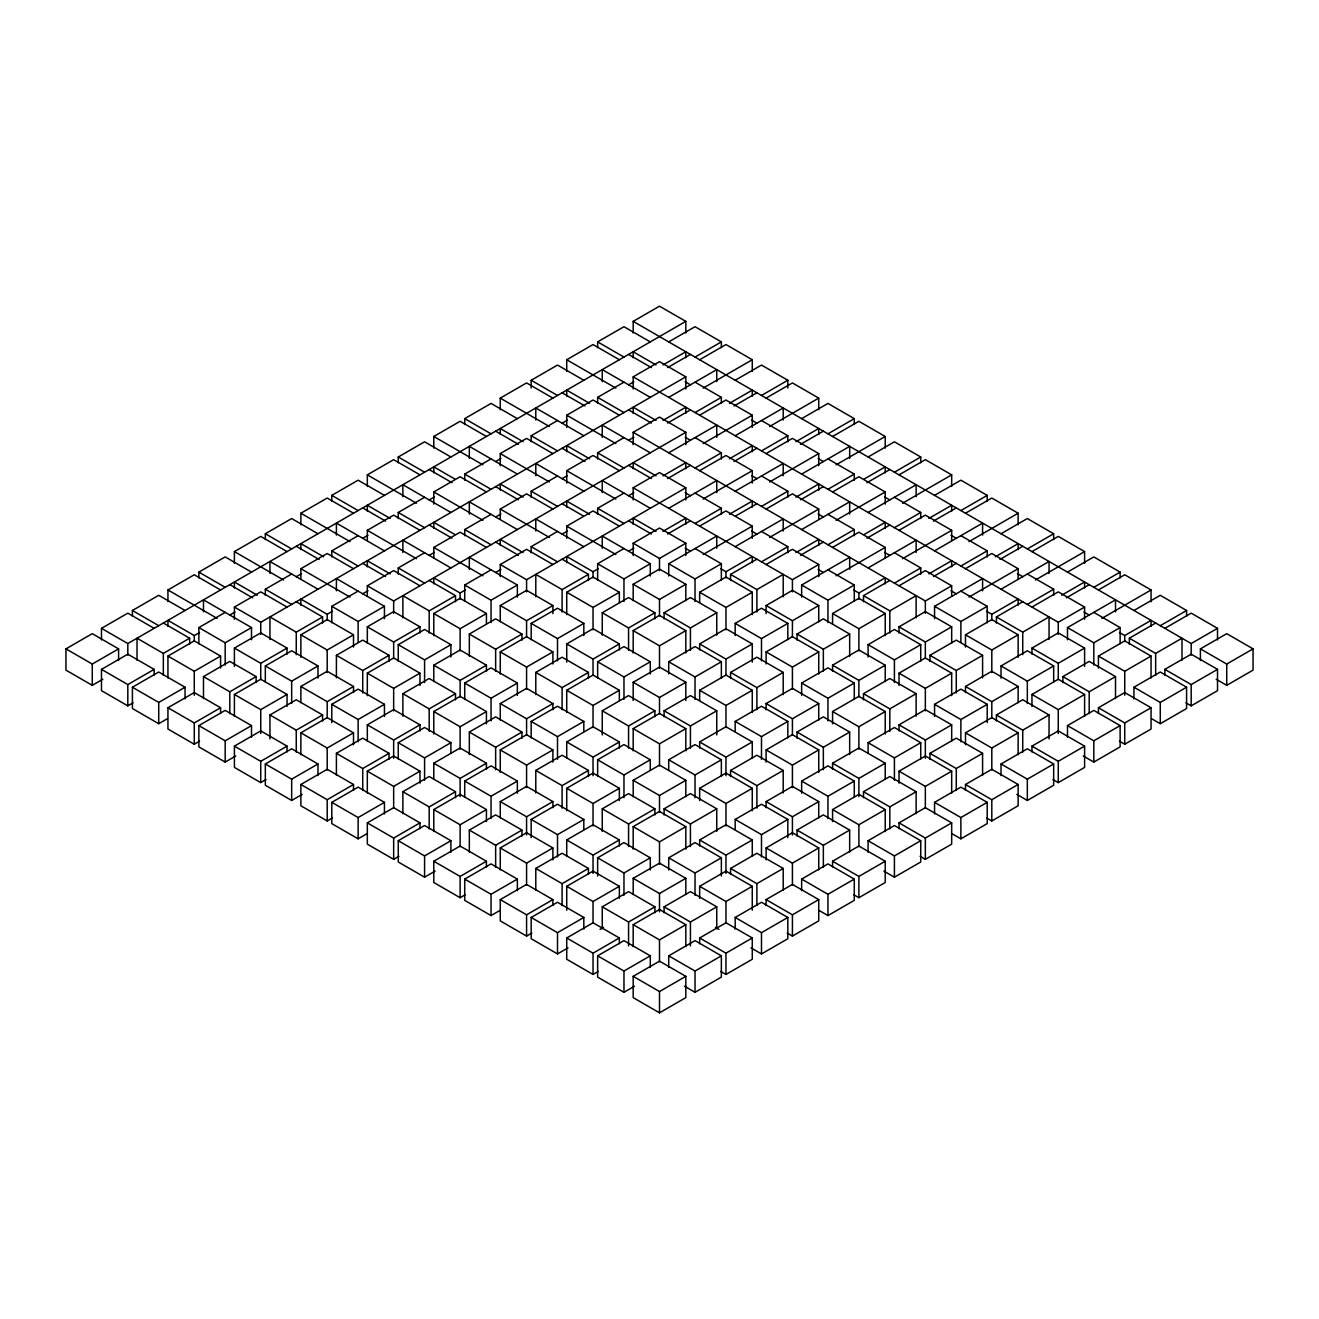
<?xml version="1.0" encoding="UTF-8"?>
<svg xmlns="http://www.w3.org/2000/svg" width="1319" height="1319" viewBox="0 0 1319 1319"><rect width="100%" height="100%" fill="white"/><g stroke="black" fill="none" stroke-linecap="round" stroke-linejoin="round"><path stroke-width="1.5" d="M102.8 679.252L92.264 685.336L65.95 670.134L65.95 648.866L92.264 633.664L118.595 648.866L118.595 660.473M101.481 639.946L101.481 628.339L127.811 613.154L154.125 628.339M132.411 616.286L132.411 610.483L158.725 595.298L185.056 610.483M167.942 601.579L167.942 589.972L194.272 574.771L220.586 589.972M198.872 577.92L198.872 572.116L225.186 556.915L251.517 572.116M234.403 563.213L234.403 551.606L260.733 536.404L287.047 551.606M265.333 539.553L265.333 533.75L291.664 518.548L317.978 533.75M300.864 524.83L300.864 513.223L327.194 498.038L353.508 513.223M331.794 501.171L331.794 495.383L358.125 480.182L384.439 495.383M367.325 486.464L367.325 474.856L393.656 459.671L419.97 474.856M398.256 462.804L398.256 457.001L424.586 441.816L450.9 457.001M433.786 448.097L433.786 436.49L460.117 421.289L486.431 436.49M464.717 424.438L464.717 418.634L491.047 403.433L517.361 418.634M500.264 409.731L500.264 398.124L526.578 382.922L552.892 398.124M531.178 388L531.178 380.268L557.508 365.066L583.822 380.268M566.725 371.348L566.725 359.741L593.039 344.556L619.353 359.741M597.639 347.688L597.639 341.885L623.969 326.7L650.283 341.885M633.186 332.982L633.186 321.374L659.5 306.173L685.814 321.374L685.814 332.982M65.95 648.866L92.264 664.051L118.595 648.866M101.481 628.339L127.811 643.54L685.814 321.374M133.071 702.813L127.811 705.846L101.481 690.661L101.481 669.376L127.811 654.175L154.125 669.376L154.125 675.18M668.717 341.885L695.031 326.7L721.361 341.885L721.361 347.688M198.872 643.787L198.872 627.58L225.186 612.379M234.403 619.221L234.403 607.07L260.733 591.868L287.047 607.07M265.333 595.298L265.333 589.214L291.664 574.012M300.864 578.827L300.864 568.703L327.194 553.502L353.508 568.703M331.794 556.915L331.794 550.847L358.125 535.646M367.325 540.46L367.325 530.32L393.656 515.135L419.97 530.32M398.256 518.548L398.256 512.464L424.586 497.279M433.786 504.105L433.786 491.954L460.117 476.753L486.431 491.954M464.717 480.182L464.717 474.098L491.047 458.897M500.264 465.739L500.264 453.588L526.578 438.386L552.892 453.588M531.178 441.799L531.178 435.732L557.508 420.53M566.725 427.372L566.725 415.205L593.039 400.02L619.353 415.205M597.639 403.433L597.639 397.349L623.969 382.164M633.186 388.99L633.186 376.838L659.5 361.637L685.814 376.838L685.814 388.99M137.011 660.159L137.011 638.215L163.342 653.416L189.656 638.215L189.656 644.2M167.942 626.344L167.942 620.359L194.272 635.56L199.532 632.526M229.803 615.05L235.062 612M296.264 576.683L301.523 573.633M362.725 538.3L367.985 535.267M429.186 499.934L434.446 496.9M495.647 461.568L500.907 458.517M562.108 423.185L567.368 420.151M628.569 384.818L633.829 381.785M663.012 364.934L685.814 351.761L685.814 357.746M167.942 678.015L167.942 656.071L194.272 640.886L220.586 656.071L220.586 668.041M667.612 367.589L690.431 354.432M101.481 669.376L127.811 684.577L154.125 669.376M695.031 357.086L721.361 341.885M167.513 718.641L158.725 723.702L132.411 708.517L132.411 687.232L158.725 672.03L185.056 687.232L185.056 698.839M699.647 359.741L725.961 344.556L752.275 359.741L752.275 371.348M198.872 627.58L225.186 642.782L251.517 627.58L251.517 639.748M234.403 607.07L260.733 622.271L685.814 376.838M167.942 656.071L194.272 671.272L220.586 656.071M234.403 666.342L234.403 648.091L260.733 632.906L287.047 648.091L287.047 654.175M668.717 397.349L716.745 369.617L716.745 381.587M132.411 687.232L158.725 702.433L185.056 687.232M203.489 698.542L203.489 676.598L229.803 661.396L256.117 676.598L256.117 682.582M703.142 388.116L752.275 359.741M331.794 622.782L331.794 606.311L358.125 591.11M367.325 596.089L367.325 585.784L393.656 570.599L419.97 585.784M398.256 574.111L398.256 567.928L424.586 552.743M433.786 557.706L433.786 547.418L460.117 532.216L486.431 547.418M464.717 535.745L464.717 529.562L491.047 514.361M500.264 519.34L500.264 509.052L526.578 493.85L552.892 509.052M531.178 497.362L531.178 491.196L557.508 475.994M566.725 483.034L566.725 470.669L593.039 455.484L619.353 470.669M597.639 458.996L597.639 452.813L623.969 437.628M633.186 444.651L633.186 432.302L659.5 417.101L685.814 432.302L685.814 444.651M269.95 639.451L269.95 616.946L296.264 632.147L322.578 616.946L322.578 623.079M300.864 605.223L300.864 599.09L327.194 614.291L332.454 611.241M362.725 593.764L367.985 590.731M429.186 555.398L434.446 552.364M495.647 517.032L500.907 513.981M562.108 478.649L567.368 475.615M628.569 440.282L633.829 437.248M663.012 420.398L685.814 407.225L685.814 413.375M199.532 741.179L194.272 744.229L167.942 729.028L167.942 707.742L194.272 692.557L220.586 707.742L220.586 713.546M735.178 380.268L761.492 365.066L787.822 380.268L787.822 388M300.864 657.307L300.864 634.802L327.194 619.6L353.508 634.802L353.508 647.068M667.612 423.053L690.431 409.896M234.403 648.091L260.733 663.292L287.047 648.091M695.031 412.55L721.361 397.349L721.361 403.433M265.333 682.17L265.333 665.947L291.664 650.762L317.978 665.947L317.978 678.114M699.647 415.205L725.961 400.02L752.275 415.205L752.275 427.372M203.489 676.598L229.803 691.783L256.117 676.598M729.473 403.301L752.275 390.144L752.275 396.129M331.794 606.311L358.125 621.496L384.439 606.311L384.439 618.66M367.325 585.784L393.656 600.986L685.814 432.302M234.403 716.398L234.403 694.453L260.733 679.252L287.047 694.453L287.047 706.423M734.073 405.972L756.892 392.798M167.942 707.742L194.272 722.944L220.586 707.742M761.492 395.453L787.822 380.268M300.864 634.802L327.194 650.003L353.508 634.802M367.325 643.293L367.325 626.822L393.656 611.62L419.97 626.822L419.97 633.005M668.717 452.813L716.745 425.081L716.745 437.364M235.722 756.001L225.186 762.085L198.872 746.884L198.872 725.598L225.186 710.413L251.517 725.598L251.517 737.206M766.108 398.124L792.422 382.922L818.736 398.124L818.736 409.731M265.333 665.947L291.664 681.148L317.978 665.947M336.411 677.818L336.411 655.312L362.725 640.127L389.039 655.312L389.039 661.446M703.142 443.58L752.275 415.205M464.717 601.233L464.717 585.026L491.047 569.824M500.264 576.667L500.264 564.516L526.578 549.314L552.892 564.516M531.178 552.727L531.178 546.66L557.508 531.458M566.725 538.3L566.725 526.133L593.039 510.948L619.353 526.133M597.639 514.361L597.639 508.277L623.969 493.092M633.186 499.934L633.186 487.766L659.5 472.565L685.814 487.766L685.814 499.934M402.872 617.803L402.872 595.66L429.186 610.862L455.5 595.66L455.5 601.711M433.786 583.855L433.786 577.804L460.117 593.006L465.376 589.972M495.647 572.495L500.907 569.445M562.108 534.113L567.368 531.079M628.569 495.746L633.829 492.712M663.012 475.862L685.814 462.689L685.814 468.74M234.403 694.453L260.733 709.638L287.047 694.453M300.864 702.681L300.864 686.474L327.194 671.272L353.508 686.474L353.508 692.557M735.178 435.732L783.206 408L783.206 419.97M433.786 635.659L433.786 613.516L460.117 598.331L486.431 613.516L486.431 623.59M667.612 478.533L690.431 465.36M367.325 626.822L393.656 642.023L419.97 626.822M695.031 468.014L721.361 452.813L721.361 458.996M198.872 725.598L225.186 740.8L251.517 725.598M269.95 738.904L269.95 714.964L296.264 699.762L322.578 714.964L322.578 720.949M769.62 426.482L818.736 398.124M398.256 661.149L398.256 644.678L424.586 629.476L450.9 644.678L450.9 657.027M699.647 470.669L725.961 455.484L752.275 470.669L752.275 483.034M336.411 655.312L362.725 670.514L389.039 655.312M729.473 458.765L752.275 445.608L752.275 451.741M265.993 779.562L260.733 782.596L234.403 767.394L234.403 746.125L260.733 730.924L287.047 746.125L287.047 751.929M801.639 418.634L827.953 403.433L854.283 418.634L854.283 424.438M464.717 585.026L491.047 600.227L517.361 585.026L517.361 597.177M500.264 564.516L526.578 579.701L685.814 487.766M367.325 695.674L367.325 673.168L393.656 657.967L419.97 673.168L419.97 685.451M734.073 461.436L756.892 448.262M300.864 686.474L327.194 701.659L353.508 686.474M761.492 450.917L787.822 435.732L787.822 441.799M433.786 613.516L460.117 628.718L486.431 613.516M500.264 621.76L500.264 605.536L526.578 590.351L552.892 605.536L552.892 613.648M668.717 508.277L716.745 480.545L716.745 492.63M331.794 722.565L331.794 704.33L358.125 689.128L384.439 704.33L384.439 716.481M766.108 453.588L792.422 438.386L818.736 453.588L818.736 465.739M269.95 714.964L296.264 730.165L322.578 714.964M795.934 441.684L818.736 428.51L818.736 434.495M398.256 644.678L424.586 659.879L450.9 644.678M469.333 656.17L469.333 634.043L495.647 618.842L521.961 634.043L521.961 640.078M703.142 499.044L752.275 470.669M300.864 754.765L300.864 732.82L327.194 717.618L353.508 732.82L353.508 744.79M800.534 444.338L823.353 431.165M597.639 580.113L597.639 563.741L623.969 548.556M633.186 555.513L633.186 543.23L659.5 528.029L685.814 543.23L685.814 555.513M234.403 746.125L260.733 761.31L287.047 746.125M827.953 433.836L854.283 418.634M535.794 596.798L535.794 574.392L562.108 589.577L588.439 574.392L588.439 580.492M566.725 562.636L566.725 556.536L593.039 571.721L598.298 568.687M628.569 551.21L633.829 548.176M663.012 531.326L685.814 518.153L685.814 524.27M367.325 673.168L393.656 688.37L419.97 673.168M433.786 681.659L433.786 665.188L460.117 650.003L486.431 665.188L486.431 671.371M735.178 491.196L783.206 463.464L783.206 475.73M302.183 794.368L291.664 800.452L265.333 785.25L265.333 763.981L291.664 748.78L317.978 763.981L317.978 775.588M832.569 436.49L858.883 421.289L885.214 436.49L885.214 448.097M566.725 614.654L566.725 592.247L593.039 577.046L619.353 592.247L619.353 602.437M667.612 533.997L690.431 520.824M500.264 605.536L526.578 620.738L552.892 605.536M695.031 523.478L721.361 508.277L721.361 514.361M331.794 704.33L358.125 719.514L384.439 704.33M402.872 716.184L402.872 693.679L429.186 678.494L455.5 693.679L455.5 699.828M769.62 481.946L818.736 453.588M531.178 639.616L531.178 623.392L557.508 608.207L583.822 623.392L583.822 635.56M699.647 526.133L725.961 510.948L752.275 526.133L752.275 538.3M469.333 634.043L495.647 649.228L521.961 634.043M729.473 514.229L752.275 501.072L752.275 507.106M300.864 732.82L327.194 748.021L353.508 732.82M367.325 741.047L367.325 724.84L393.656 709.638L419.97 724.84L419.97 730.924M801.639 474.098L849.667 446.366L849.667 458.336M597.639 563.741L623.969 578.942L650.283 563.741L650.283 576.024M633.186 543.23L659.5 558.432L685.814 543.23M500.264 674.025L500.264 651.899L526.578 636.698L552.892 651.899L552.892 663.968M735.837 515.877L756.892 503.726M433.786 665.188L460.117 680.39L486.431 665.188M761.492 506.381L787.822 491.196L787.822 497.362M265.333 763.981L291.664 779.166L317.978 763.981M336.411 775.275L336.411 753.33L362.725 738.145L389.039 753.33L389.039 759.315M836.081 464.849L885.214 436.49M566.725 592.247L593.039 607.432L619.353 592.247M633.186 600.64L633.186 584.268L659.5 569.066L685.814 584.268L685.814 600.64M668.717 576.024L668.717 563.741L716.745 536.009L716.745 548.242M464.717 699.515L464.717 683.044L491.047 667.859L517.361 683.044L517.361 695.41M766.108 509.052L792.422 493.85L818.736 509.052L818.736 519.34M402.872 693.679L429.186 708.88L455.5 693.679M795.934 497.148L818.736 483.974L818.736 490.107M332.454 817.928L327.194 820.962L300.864 805.777L300.864 784.492L327.194 769.29L353.508 784.492L353.508 790.295M868.1 457.001L894.414 441.816L920.744 457.001L920.744 462.804M531.178 623.392L557.508 638.594L583.822 623.392M602.255 635.164L602.255 612.758L628.569 597.556L654.9 612.758L654.9 618.875M703.142 554.508L752.275 526.133M433.786 734.04L433.786 711.535L460.117 696.35L486.431 711.535L486.431 723.818M800.534 499.802L823.353 486.629M367.325 724.84L393.656 740.041L419.97 724.84M827.953 489.3L854.283 474.098L854.283 480.182M500.264 651.899L526.578 667.084L552.892 651.899M566.725 662.154L566.725 643.919L593.039 628.718L619.353 643.919L619.353 649.987M735.178 546.66L783.206 518.928L783.206 530.996M398.256 758.903L398.256 742.696L424.586 727.494L450.9 742.696L450.9 752.836M832.569 491.954L858.883 476.753L885.214 491.954L885.214 504.105M336.411 753.33L362.725 768.532L389.039 753.33M864.143 479.044L885.214 466.877L885.214 472.861M633.186 584.268L659.5 599.453L685.814 584.268M668.717 563.741L695.031 578.942L721.361 563.741L721.361 580.113M464.717 683.044L491.047 698.246L517.361 683.044M535.794 694.552L535.794 672.41L562.108 657.208L588.439 672.41L588.439 678.444M769.62 537.41L818.736 509.052M367.325 793.131L367.325 771.186L393.656 756.001L419.97 771.186L419.97 783.156M866.995 482.705L889.814 469.548M300.864 784.492L327.194 799.693L353.508 784.492M894.414 472.202L920.744 457.001M602.255 612.758L628.569 627.959L654.9 612.758M720.702 568.687L725.961 571.721L752.275 556.536L752.275 562.636M433.786 711.535L460.117 726.736L486.431 711.535M500.264 720.042L500.264 703.571L526.578 688.37L552.892 703.571L552.892 709.737M801.639 529.562L849.667 501.83L849.667 514.113M366.896 833.756L358.125 838.818L331.794 823.617L331.794 802.348L358.125 787.146L384.439 802.348L384.439 813.955M899.03 474.856L925.344 459.671L951.675 474.856L951.675 486.464M633.186 653.02L633.186 630.614L659.5 615.412L685.814 630.614L685.814 653.02M664.1 618.875L664.1 612.758L690.431 597.556L716.745 612.758L716.745 635.164M699.647 602.437L699.647 592.247L725.961 577.046L752.275 592.247L752.275 614.654M730.561 580.492L730.561 574.392L756.892 559.19M566.725 643.919L593.039 659.104L619.353 643.919M761.492 561.845L787.822 546.66L787.822 552.727M398.256 742.696L424.586 757.897L450.9 742.696M469.333 754.567L469.333 732.061L495.647 716.86L521.961 732.061L521.961 738.195M836.081 520.313L885.214 491.954M597.639 677.982L597.639 661.775L623.969 646.574L650.283 661.775L650.283 673.927M766.108 564.516L792.422 549.314L818.736 564.516L818.736 576.667M535.794 672.41L562.108 687.611L588.439 672.41M795.934 552.612L818.736 539.438L818.736 545.472M367.325 771.186L393.656 786.388L419.97 771.186M433.786 779.43L433.786 763.206L460.117 748.021L486.431 763.206L486.431 769.29M868.1 512.464L916.128 484.732L916.128 496.702M566.725 712.408L566.725 690.266L593.039 675.064L619.353 690.266L619.353 700.323M800.534 555.266L823.353 542.093M500.264 703.571L526.578 718.756L552.892 703.571M827.953 544.763L854.283 529.562L854.283 535.745M331.794 802.348L358.125 817.549L384.439 802.348M402.872 813.658L402.872 791.713L429.186 776.512L455.5 791.713L455.5 797.698M902.542 503.231L951.675 474.856M633.186 630.614L659.5 645.815L685.814 630.614M664.1 612.758L690.431 627.959L716.745 612.758M699.647 592.247L725.961 607.432L752.275 592.247M730.561 574.392L756.892 589.577L783.206 574.392L783.206 596.798M531.178 737.898L531.178 721.427L557.508 706.226L583.822 721.427L583.822 731.715M832.569 547.418L858.883 532.216L885.214 547.418L885.214 557.706M469.333 732.061L495.647 747.246L521.961 732.061M864.143 534.508L885.214 522.34L885.214 528.49M398.915 856.295L393.656 859.329L367.325 844.144L367.325 822.858L393.656 807.673L419.97 822.858L419.97 828.662M934.561 495.383L960.875 480.182L987.206 495.383L987.206 501.171M597.639 661.775L623.969 676.96L650.283 661.775M633.186 487.766L792.422 579.701L818.736 564.516M500.264 772.423L500.264 749.917L526.578 734.716L552.892 749.917L552.892 762.184M866.995 538.168L889.814 525.011M433.786 763.206L460.117 778.408L486.431 763.206M894.414 527.666L920.744 512.464L920.744 518.548M566.725 690.266L593.039 705.467L619.353 690.266M633.186 700.521L633.186 682.286L659.5 667.084L685.814 682.286L685.814 700.521M668.717 673.927L668.717 661.775L695.031 646.574L721.361 661.775L721.361 677.982M699.647 649.987L699.647 643.919L725.961 628.718L752.275 643.919L752.275 662.154M735.178 635.56L735.178 623.392L761.492 608.207L787.822 623.392L787.822 639.616M766.108 613.648L766.108 605.536L792.422 590.351L818.736 605.536L818.736 621.76M801.639 597.177L801.639 585.026L849.667 557.294L849.667 569.363M464.717 797.286L464.717 781.062L491.047 765.877L517.361 781.062L517.361 793.23M899.03 530.32L925.344 515.135L951.675 530.32L951.675 540.46M402.872 791.713L429.186 806.898L455.5 791.713M928.856 518.416L951.675 505.259L951.675 511.244M531.178 721.427L557.508 736.612L583.822 721.427M602.255 734.93L602.255 710.776L628.569 695.591L654.9 710.776L654.9 716.811M836.081 575.776L885.214 547.418M433.786 831.514L433.786 809.569L460.117 794.368L486.431 809.569L486.431 821.539M933.456 521.087L956.275 507.914M367.325 822.858L393.656 838.06L419.97 822.858M960.875 510.568L987.206 495.383M500.264 749.917L526.578 765.102L552.892 749.917M566.725 758.409L566.725 741.938L593.039 726.736L619.353 741.938L619.353 748.104M868.1 567.928L916.128 540.196L916.128 552.48M435.105 871.117L424.586 877.184L398.256 861.999L398.256 840.714L424.586 825.529L450.9 840.714L450.9 852.321M965.492 513.223L991.806 498.038L1018.136 513.223L1018.136 524.83M633.186 682.286L659.5 697.487L685.814 682.286M668.717 661.775L695.031 676.96L721.361 661.775M699.647 643.919L725.961 659.104L752.275 643.919M735.178 623.392L761.492 638.594L787.822 623.392M766.108 605.536L792.422 620.738L818.736 605.536M801.639 585.026L827.953 600.227L854.283 585.026L854.283 601.233M464.717 781.062L491.047 796.264L517.361 781.062M535.794 792.933L535.794 770.428L562.108 755.226L588.439 770.428L588.439 776.561M902.542 558.695L951.675 530.32M602.255 710.776L628.569 725.978L654.9 710.776M853.624 589.972L858.883 593.006L885.214 577.804L885.214 583.855M433.786 809.569L460.117 824.754L486.431 809.569M500.264 817.796L500.264 801.589L526.578 786.388L552.892 801.589L552.892 807.657M934.561 550.847L982.589 523.115L982.589 535.069M633.186 750.775L633.186 728.632L659.5 713.447L685.814 728.632L685.814 750.775M664.1 716.811L664.1 710.776L690.431 695.591L716.745 710.776L716.745 734.93M699.647 700.323L699.647 690.266L725.961 675.064L752.275 690.266L752.275 712.408M730.561 678.444L730.561 672.41L756.892 657.208L783.206 672.41L783.206 694.552M766.108 663.968L766.108 651.899L792.422 636.698L818.736 651.899L818.736 674.025M797.039 640.078L797.039 634.043L823.353 618.842L849.667 634.043L849.667 656.17M832.569 623.59L832.569 613.516L858.883 598.331L885.214 613.516L885.214 635.659M863.5 601.711L863.5 595.66L889.814 580.475M566.725 741.938L593.039 757.122L619.353 741.938M894.414 583.13L920.744 567.928L920.744 574.111M398.256 840.714L424.586 855.916L450.9 840.714M469.333 852.025L469.333 830.08L495.647 814.878L521.961 830.08L521.961 836.065M969.003 541.598L1018.136 513.223M597.639 776.264L597.639 759.793L623.969 744.592L650.283 759.793L650.283 770.082M899.03 585.784L925.344 570.599L951.675 585.784L951.675 596.089M535.794 770.428L562.108 785.629L588.439 770.428M928.856 573.88L951.675 560.723L951.675 566.857M465.376 894.661L460.117 897.711L433.786 882.51L433.786 861.241L460.117 846.04L486.431 861.241L486.431 867.045M1001.022 533.75L1027.336 518.548L1053.667 533.75L1053.667 539.553M566.725 810.789L566.725 788.284L593.039 773.082L619.353 788.284L619.353 800.567M933.456 576.551L956.275 563.378M500.264 801.589L526.578 816.774L552.892 801.589M960.875 566.032L987.206 550.847L987.206 556.915M633.186 728.632L659.5 743.834L685.814 728.632M664.1 710.776L690.431 725.978L716.745 710.776M699.647 690.266L725.961 705.467L752.275 690.266M730.561 672.41L756.892 687.611L783.206 672.41M766.108 651.899L792.422 667.084L818.736 651.899M797.039 634.043L823.353 649.228L849.667 634.043M832.569 613.516L858.883 628.718L885.214 613.516M863.5 595.66L889.814 610.862L916.128 595.66L916.128 617.803M531.178 837.68L531.178 819.445L557.508 804.244L583.822 819.445L583.822 829.569M965.492 568.703L991.806 553.502L1018.136 568.703L1018.136 578.827M469.333 830.08L495.647 845.281L521.961 830.08M995.317 556.799L1018.136 543.626L1018.136 549.611M597.639 759.793L623.969 774.978L650.283 759.793M633.186 432.302L925.344 600.986L951.675 585.784M500.264 869.88L500.264 847.936L526.578 832.734L552.892 847.936L552.892 859.906M999.917 559.454L1022.736 546.28M433.786 861.241L460.117 876.426L486.431 861.241M1027.336 548.935L1053.667 533.75M566.725 788.284L593.039 803.485L619.353 788.284M633.186 796.775L633.186 780.304L659.5 765.102L685.814 780.304L685.814 796.775M668.717 770.082L668.717 759.793L695.031 744.592L721.361 759.793L721.361 776.264M699.647 748.104L699.647 741.938L725.961 726.736L752.275 741.938L752.275 758.409M735.178 731.715L735.178 721.427L761.492 706.226L787.822 721.427L787.822 737.898M766.108 709.737L766.108 703.571L792.422 688.37L818.736 703.571L818.736 720.042M801.639 695.41L801.639 683.044L827.953 667.859L854.283 683.044L854.283 699.515M832.569 671.371L832.569 665.188L858.883 650.003L885.214 665.188L885.214 681.659M868.1 657.027L868.1 644.678L894.414 629.476L920.744 644.678L920.744 661.149M899.03 633.005L899.03 626.822L925.344 611.62L951.675 626.822L951.675 643.293M934.561 618.66L934.561 606.311L982.589 578.579L982.589 590.846M499.819 910.506L491.047 915.567L464.717 900.366L464.717 879.097L491.047 863.896L517.361 879.097L517.361 890.688M1031.953 551.606L1058.267 536.404L1084.597 551.606L1084.597 563.213M531.178 819.445L557.508 834.63L583.822 819.445M602.255 831.3L602.255 808.794L628.569 793.609L654.9 808.794L654.9 814.944M969.003 597.062L1018.136 568.703M500.264 847.936L526.578 863.137L552.892 847.936M566.725 856.163L566.725 839.956L593.039 824.754L619.353 839.956L619.353 846.04M1001.022 589.214L1049.05 561.482L1049.05 573.452M633.186 780.304L659.5 795.505L685.814 780.304M668.717 759.793L695.031 774.978L721.361 759.793M699.647 741.938L725.961 757.122L752.275 741.938M735.178 721.427L761.492 736.612L787.822 721.427M766.108 703.571L792.422 718.756L818.736 703.571M801.639 683.044L827.953 698.246L854.283 683.044M832.569 665.188L858.883 680.39L885.214 665.188M868.1 644.678L894.414 659.879L920.744 644.678M899.03 626.822L925.344 642.023L951.675 626.822M934.561 606.311L960.875 621.496L987.206 606.311L987.206 622.782M464.717 879.097L491.047 894.282L517.361 879.097M535.794 890.391L535.794 868.446L562.108 853.261L588.439 868.446L588.439 874.431M1035.464 579.964L1084.597 551.606M602.255 808.794L628.569 823.996L654.9 808.794M986.546 611.241L991.806 614.291L1018.136 599.09L1018.136 605.223M531.837 933.044L526.578 936.078L500.264 920.876L500.264 899.607L526.578 884.406L552.892 899.607L552.892 905.411M1067.483 572.116L1093.814 556.915L1120.128 572.116L1120.128 577.92M633.186 849.156L633.186 826.65L659.5 811.465L685.814 826.65L685.814 849.156M664.1 814.944L664.1 808.794L690.431 793.609L716.745 808.794L716.745 831.3M699.647 800.567L699.647 788.284L725.961 773.082L752.275 788.284L752.275 810.789M730.561 776.561L730.561 770.428L756.892 755.226L783.206 770.428L783.206 792.933M766.108 762.184L766.108 749.917L792.422 734.716L818.736 749.917L818.736 772.423M797.039 738.195L797.039 732.061L823.353 716.86L849.667 732.061L849.667 754.567M832.569 723.818L832.569 711.535L858.883 696.35L885.214 711.535L885.214 734.04M863.5 699.828L863.5 693.679L889.814 678.494L916.128 693.679L916.128 716.184M899.03 685.451L899.03 673.168L925.344 657.967L951.675 673.168L951.675 695.674M929.961 661.446L929.961 655.312L956.275 640.127L982.589 655.312L982.589 677.818M965.492 647.068L965.492 634.802L991.806 619.6L1018.136 634.802L1018.136 657.307M996.422 623.079L996.422 616.946L1022.736 601.744M566.725 839.956L593.039 855.157L619.353 839.956M1027.336 604.415L1053.667 589.214L1053.667 595.298M597.639 876.047L597.639 857.812L623.969 842.61L650.283 857.812L650.283 869.963M1031.953 607.07L1058.267 591.868L1084.597 607.07L1084.597 619.221M535.794 868.446L562.108 883.648L588.439 868.446M1061.779 595.166L1084.597 581.992L1084.597 587.977M566.725 910.242L566.725 886.302L593.039 871.117L619.353 886.302L619.353 898.272M1066.395 597.82L1089.197 584.647M500.264 899.607L526.578 914.809L552.892 899.607M1093.814 587.318L1120.128 572.116M633.186 826.65L659.5 841.852L685.814 826.65M664.1 808.794L690.431 823.996L716.745 808.794M699.647 788.284L725.961 803.485L752.275 788.284M730.561 770.428L756.892 785.629L783.206 770.428M766.108 749.917L792.422 765.102L818.736 749.917M797.039 732.061L823.353 747.246L849.667 732.061M832.569 711.535L858.883 726.736L885.214 711.535M863.5 693.679L889.814 708.88L916.128 693.679M899.03 673.168L925.344 688.37L951.675 673.168M929.961 655.312L956.275 670.514L982.589 655.312M965.492 634.802L991.806 650.003L1018.136 634.802M996.422 616.946L1022.736 632.147L1049.05 616.946L1049.05 639.451M568.027 947.85L557.508 953.934L531.178 938.732L531.178 917.463L557.508 902.262L583.822 917.463L583.822 929.071M1098.414 589.972L1124.728 574.771L1151.058 589.972L1151.058 601.761M597.639 857.812L623.969 873.013L650.283 857.812M633.186 376.838L1058.267 622.271L1084.597 607.07M566.725 886.302L593.039 901.504L619.353 886.302M633.186 894.546L633.186 878.322L659.5 863.137L685.814 878.322L685.814 894.546M668.717 869.963L668.717 857.812L695.031 842.61L721.361 857.812L721.361 876.047M699.647 846.04L699.647 839.956L725.961 824.754L752.275 839.956L752.275 856.163M735.178 829.569L735.178 819.445L761.492 804.244L787.822 819.445L787.822 837.68M766.108 807.657L766.108 801.589L792.422 786.388L818.736 801.589L818.736 817.796M801.639 793.23L801.639 781.062L827.953 765.877L854.283 781.062L854.283 797.286M832.569 769.29L832.569 763.206L858.883 748.021L885.214 763.206L885.214 779.43M868.1 752.836L868.1 742.696L894.414 727.494L920.744 742.696L920.744 758.903M899.03 730.924L899.03 724.84L925.344 709.638L951.675 724.84L951.675 741.047M934.561 716.481L934.561 704.33L960.875 689.128L987.206 704.33L987.206 722.565M965.492 692.557L965.492 686.474L991.806 671.272L1018.136 686.474L1018.136 702.681M1001.022 678.114L1001.022 665.947L1027.336 650.762L1053.667 665.947L1053.667 682.17M1031.953 654.175L1031.953 648.091L1058.267 632.906L1084.597 648.091L1084.597 666.342M1067.483 639.748L1067.483 627.58L1115.511 599.848L1115.511 611.818M531.178 917.463L557.508 932.665L583.822 917.463M602.255 928.757L602.255 906.829L628.569 891.628L654.9 906.829L654.9 912.814M1101.926 618.347L1151.058 589.972M598.298 971.411L593.039 974.444L566.725 959.259L566.725 937.974L593.039 922.772L619.353 937.974L619.353 943.777M1133.944 610.483L1160.275 595.298L1186.589 610.483L1186.589 616.286M633.186 878.322L659.5 893.524L685.814 878.322M668.717 857.812L695.031 873.013L721.361 857.812M699.647 839.956L725.961 855.157L752.275 839.956M735.178 819.445L761.492 834.63L787.822 819.445M766.108 801.589L792.422 816.774L818.736 801.589M801.639 781.062L827.953 796.264L854.283 781.062M832.569 763.206L858.883 778.408L885.214 763.206M868.1 742.696L894.414 757.897L920.744 742.696M899.03 724.84L925.344 740.041L951.675 724.84M934.561 704.33L960.875 719.514L987.206 704.33M965.492 686.474L991.806 701.659L1018.136 686.474M1001.022 665.947L1027.336 681.148L1053.667 665.947M1031.953 648.091L1058.267 663.292L1084.597 648.091M1067.483 627.58L1093.814 642.782L1120.128 627.58L1120.128 643.787M600.063 929.367L603.574 927.339M602.255 906.829L628.569 922.014L654.9 906.829M1119.468 632.526L1124.728 635.56L1151.058 620.359L1151.058 626.344M633.186 946.613L633.186 924.685L659.5 909.483L685.814 924.685L685.814 946.613M664.1 912.814L664.1 906.829L690.431 891.628L716.745 906.829L716.745 928.757M699.647 898.272L699.647 886.302L725.961 871.117L752.275 886.302L752.275 910.242M730.561 874.431L730.561 868.446L756.892 853.261L783.206 868.446L783.206 890.391M766.108 859.906L766.108 847.936L792.422 832.734L818.736 847.936L818.736 869.88M797.039 836.065L797.039 830.08L823.353 814.878L849.667 830.08L849.667 852.025M832.569 821.539L832.569 809.569L858.883 794.368L885.214 809.569L885.214 831.514M863.5 797.698L863.5 791.713L889.814 776.512L916.128 791.713L916.128 813.658M899.03 783.156L899.03 771.186L925.344 756.001L951.675 771.186L951.675 793.131M929.961 759.315L929.961 753.33L956.275 738.145L982.589 753.33L982.589 775.275M965.492 744.79L965.492 732.82L991.806 717.618L1018.136 732.82L1018.136 754.765M996.422 720.949L996.422 714.964L1022.736 699.762L1049.05 714.964L1049.05 738.904M1031.953 706.423L1031.953 694.453L1058.267 679.252L1084.597 694.453L1084.597 716.398M1062.883 682.582L1062.883 676.598L1089.197 661.396L1115.511 676.598L1115.511 698.542M1098.414 668.041L1098.414 656.071L1124.728 640.886L1151.058 656.071L1151.058 678.015M1129.344 644.2L1129.344 638.215L1155.658 623.03M566.725 937.974L593.039 953.175L619.353 937.974M1160.275 625.684L1186.589 610.483M634.488 986.233L623.969 992.3L597.639 977.115L597.639 955.83L623.969 940.628L650.283 955.83L650.283 967.437M1164.875 628.339L1191.189 613.154L1217.519 628.339L1217.519 639.946M633.186 924.685L659.5 939.87L685.814 924.685M664.1 906.829L690.431 922.014L716.745 906.829M699.647 886.302L725.961 901.504L752.275 886.302M730.561 868.446L756.892 883.648L783.206 868.446M766.108 847.936L792.422 863.137L818.736 847.936M797.039 830.08L823.353 845.281L849.667 830.08M832.569 809.569L858.883 824.754L885.214 809.569M863.5 791.713L889.814 806.898L916.128 791.713M899.03 771.186L925.344 786.388L951.675 771.186M929.961 753.33L956.275 768.532L982.589 753.33M965.492 732.82L991.806 748.021L1018.136 732.82M996.422 714.964L1022.736 730.165L1049.05 714.964M1031.953 694.453L1058.267 709.638L1084.597 694.453M1062.883 676.598L1089.197 691.783L1115.511 676.598M1098.414 656.071L1124.728 671.272L1151.058 656.071M1129.344 638.215L1155.658 653.416L1181.989 638.215L1181.989 660.159M597.639 955.83L623.969 971.031L650.283 955.83M633.186 321.374L1191.189 643.54L1217.519 628.339M633.186 976.34L659.5 961.155L685.814 976.34L685.814 997.626L659.5 1012.827L633.186 997.626L633.186 976.34L659.5 991.542L685.814 976.34M668.717 967.437L668.717 955.83L695.031 940.628L721.361 955.83L721.361 977.115L695.031 992.3L684.512 986.233M699.647 943.777L699.647 937.974L725.961 922.772L752.275 937.974L752.275 959.259L725.961 974.444L720.702 971.411M735.178 929.071L735.178 917.463L761.492 902.262L787.822 917.463L787.822 938.732L761.492 953.934L750.973 947.85M766.108 905.411L766.108 899.607L792.422 884.406L818.736 899.607L818.736 920.876L792.422 936.078L787.163 933.044M801.639 890.688L801.639 879.097L827.953 863.896L854.283 879.097L854.283 900.366L827.953 915.567L819.181 910.506M832.569 867.045L832.569 861.241L858.883 846.04L885.214 861.241L885.214 882.51L858.883 897.711L853.624 894.661M868.1 852.321L868.1 840.714L894.414 825.529L920.744 840.714L920.744 861.999L894.414 877.184L883.895 871.117M899.03 828.662L899.03 822.858L925.344 807.673L951.675 822.858L951.675 844.144L925.344 859.329L920.085 856.295M934.561 813.955L934.561 802.348L960.875 787.146L987.206 802.348L987.206 823.617L960.875 838.818L952.104 833.756M965.492 790.295L965.492 784.492L991.806 769.29L1018.136 784.492L1018.136 805.777L991.806 820.962L986.546 817.928M1001.022 775.588L1001.022 763.981L1027.336 748.78L1053.667 763.981L1053.667 785.25L1027.336 800.452L1016.817 794.368M1031.953 751.929L1031.953 746.125L1058.267 730.924L1084.597 746.125L1084.597 767.394L1058.267 782.596L1053.007 779.562M1067.483 737.206L1067.483 725.598L1093.814 710.413L1120.128 725.598L1120.128 746.884L1093.814 762.085L1083.278 756.001M1098.414 713.546L1098.414 707.742L1124.728 692.557L1151.058 707.742L1151.058 729.028L1124.728 744.229L1119.468 741.179M1133.944 698.839L1133.944 687.232L1160.275 672.03L1186.589 687.232L1186.589 708.517L1160.275 723.702L1151.487 718.641M1164.875 675.18L1164.875 669.376L1191.189 654.175L1217.519 669.376L1217.519 690.661L1191.189 705.846L1185.929 702.813M1200.405 660.473L1200.405 648.866L1226.736 633.664L1253.05 648.866L1253.05 670.134L1226.736 685.336L1216.2 679.252M668.717 955.83L695.031 971.031L721.361 955.83M699.647 937.974L725.961 953.175L752.275 937.974M735.178 917.463L761.492 932.665L787.822 917.463M766.108 899.607L792.422 914.809L818.736 899.607M801.639 879.097L827.953 894.282L854.283 879.097M832.569 861.241L858.883 876.426L885.214 861.241M868.1 840.714L894.414 855.916L920.744 840.714M899.03 822.858L925.344 838.06L951.675 822.858M934.561 802.348L960.875 817.549L987.206 802.348M965.492 784.492L991.806 799.693L1018.136 784.492M1001.022 763.981L1027.336 779.166L1053.667 763.981M1031.953 746.125L1058.267 761.31L1084.597 746.125M1067.483 725.598L1093.814 740.8L1120.128 725.598M1098.414 707.742L1124.728 722.944L1151.058 707.742M1133.944 687.232L1160.275 702.433L1186.589 687.232M1164.875 669.376L1191.189 684.577L1217.519 669.376M1200.405 648.866L1226.736 664.051L1253.05 648.866M695.031 382.164L721.361 397.349M761.492 420.53L787.822 435.732M827.953 458.897L854.283 474.098M894.414 497.279L920.744 512.464M960.875 535.646L987.206 550.847M1027.336 574.012L1053.667 589.214M1093.814 612.379L1120.128 627.58M655.988 364.934L633.186 351.761L633.186 357.746M685.171 381.785L690.431 384.818M751.632 420.151L756.892 423.185M818.093 458.517L823.353 461.568M884.554 496.9L889.814 499.934M951.015 535.267L956.275 538.3M1017.477 573.633L1022.736 576.683M1083.938 612L1089.197 615.05M628.569 354.432L651.388 367.589M597.639 341.885L623.969 357.086M650.283 397.349L602.255 369.617L602.255 381.587M566.725 359.741L615.858 388.116M695.031 437.628L721.361 452.813M761.492 475.994L787.822 491.196M827.953 514.361L854.283 529.562M894.414 552.743L920.744 567.928M960.875 591.11L987.206 606.311M655.988 420.398L633.186 407.225L633.186 413.375M685.171 437.248L690.431 440.282M751.632 475.615L756.892 478.649M818.093 513.981L823.353 517.032M884.554 552.364L889.814 555.398M951.015 590.731L956.275 593.764M628.569 409.896L651.388 423.053M597.639 397.349L623.969 412.55M589.527 403.301L566.725 390.144L566.725 396.129M562.108 392.798L584.927 405.972M531.178 380.268L557.508 395.453M650.283 452.813L602.255 425.081L602.255 437.364M566.725 415.205L615.858 443.58M695.031 493.092L721.361 508.277M761.492 531.458L787.822 546.66M827.953 569.824L854.283 585.026M655.988 475.862L633.186 462.689L633.186 468.74M685.171 492.712L690.431 495.746M751.632 531.079L756.892 534.113M818.093 569.445L823.353 572.495M583.822 435.732L535.794 408L535.794 419.97M628.569 465.36L651.388 478.533M597.639 452.813L623.969 468.014M500.264 398.124L549.38 426.482M589.527 458.765L566.725 445.608L566.725 451.741M562.108 448.262L584.927 461.436M531.178 435.732L557.508 450.917M650.283 508.277L602.255 480.545L602.255 492.63M523.066 441.684L500.264 428.51L500.264 434.495M566.725 470.669L615.858 499.044M495.647 431.165L518.466 444.338M695.031 548.556L721.361 563.741M464.717 418.634L491.047 433.836M655.988 531.326L633.186 518.153L633.186 524.27M685.171 548.176L690.431 551.21M583.822 491.196L535.794 463.464L535.794 475.73M628.569 520.824L651.388 533.997M597.639 508.277L623.969 523.478M500.264 453.588L549.38 481.946M589.527 514.229L566.725 501.072L566.725 507.106M517.361 474.098L469.333 446.366L469.333 458.336M562.108 503.726L583.163 515.877M531.178 491.196L557.508 506.381M433.786 436.49L482.919 464.849M650.283 563.741L602.255 536.009L602.255 548.242M523.066 497.148L500.264 483.974L500.264 490.107M566.725 526.133L615.858 554.508M495.647 486.629L518.466 499.802M464.717 474.098L491.047 489.3M583.822 546.66L535.794 518.928L535.794 530.996M454.857 479.044L433.786 466.877L433.786 472.861M500.264 509.052L549.38 537.41M429.186 469.548L452.005 482.705M398.256 457.001L424.586 472.202M517.361 529.562L469.333 501.83L469.333 514.113M562.108 559.19L588.439 574.392M531.178 546.66L557.508 561.845M433.786 491.954L482.919 520.313M523.066 552.612L500.264 539.438L500.264 545.472M450.9 512.464L402.872 484.732L402.872 496.702M495.647 542.093L518.466 555.266M464.717 529.562L491.047 544.763M367.325 474.856L416.458 503.231M454.857 534.508L433.786 522.34L433.786 528.49M429.186 525.011L452.005 538.168M398.256 512.464L424.586 527.666M517.361 585.026L469.333 557.294L469.333 569.363M390.144 518.416L367.325 505.259L367.325 511.244M433.786 547.418L482.919 575.776M362.725 507.914L385.544 521.087M331.794 495.383L358.125 510.568M450.9 567.928L402.872 540.196L402.872 552.48M367.325 530.32L416.458 558.695M384.439 550.847L336.411 523.115L336.411 535.069M429.186 580.475L455.5 595.66M398.256 567.928L424.586 583.13M300.864 513.223L349.997 541.598M390.144 573.88L367.325 560.723L367.325 566.857M362.725 563.378L385.544 576.551M331.794 550.847L358.125 566.032M323.683 556.799L300.864 543.626L300.864 549.611M296.264 546.28L319.083 559.454M265.333 533.75L291.664 548.935M384.439 606.311L336.411 578.579L336.411 590.846M300.864 568.703L349.997 597.062M317.978 589.214L269.95 561.482L269.95 573.452M234.403 551.606L283.536 579.964M296.264 601.744L322.578 616.946M265.333 589.214L291.664 604.415M257.221 595.166L234.403 581.992L234.403 587.977M229.803 584.647L252.605 597.82M198.872 572.116L225.186 587.318M251.517 627.58L203.489 599.848L203.489 611.818M167.942 589.972L217.074 618.347M715.426 927.339L718.937 929.367M163.342 623.03L189.656 638.215M132.411 610.483L158.725 625.684M1226.736 664.051L1226.736 685.336M1191.189 643.54L1191.189 655.147M1191.189 684.577L1191.189 705.846M1160.275 702.433L1160.275 723.702M1155.658 653.416L1155.658 675.361M1124.728 635.56L1124.728 641.545M1124.728 671.272L1124.728 695.212M1124.728 722.944L1124.728 744.229M1093.814 642.782L1093.814 665.073M1093.814 740.8L1093.814 762.085M1089.197 691.783L1089.197 713.727M1058.267 622.271L1058.267 634.423M1058.267 663.292L1058.267 679.499M1058.267 709.638L1058.267 733.578M1058.267 761.31L1058.267 782.596M1027.336 681.148L1027.336 703.439M1027.336 779.166L1027.336 800.452M1022.736 632.147L1022.736 654.653M1022.736 730.165L1022.736 752.11M991.806 614.291L991.806 620.425M991.806 650.003L991.806 672.509M991.806 701.659L991.806 717.882M991.806 748.021L991.806 769.966M991.806 799.693L991.806 820.962M960.875 621.496L960.875 642.089M960.875 719.514L960.875 741.806M960.875 817.549L960.875 838.818M956.275 670.514L956.275 693.019M956.275 768.532L956.275 790.477M925.344 600.986L925.344 613.335M925.344 642.023L925.344 658.494M925.344 688.37L925.344 710.875M925.344 740.041L925.344 758.277M925.344 786.388L925.344 808.333M925.344 838.06L925.344 859.329M894.414 659.879L894.414 682.517M894.414 757.897L894.414 780.188M894.414 855.916L894.414 877.184M889.814 610.862L889.814 633.005M889.814 708.88L889.814 731.385M889.814 806.898L889.814 828.843M858.883 593.006L858.883 599.04M858.883 628.718L858.883 650.861M858.883 680.39L858.883 696.861M858.883 726.736L858.883 749.241M858.883 778.408L858.883 796.643M858.883 824.754L858.883 846.699M858.883 876.426L858.883 897.711M827.953 600.227L827.953 622.519M827.953 698.246L827.953 720.899M827.953 796.264L827.953 818.555M827.953 894.282L827.953 915.567M823.353 649.228L823.353 671.371M823.353 747.246L823.353 769.752M823.353 845.281L823.353 867.226M792.422 579.701L792.422 591.868M792.422 620.738L792.422 636.945M792.422 667.084L792.422 689.227M792.422 718.756L792.422 735.227M792.422 765.102L792.422 787.608M792.422 816.774L792.422 835.026M792.422 863.137L792.422 885.082M792.422 914.809L792.422 936.078M761.492 638.594L761.492 660.885M761.492 736.612L761.492 759.266M761.492 834.63L761.492 856.921M761.492 932.665L761.492 953.934M756.892 589.577L756.892 612M756.892 687.611L756.892 709.737M756.892 785.629L756.892 808.135M756.892 883.648L756.892 905.592M725.961 571.721L725.961 577.837M725.961 607.432L725.961 629.855M725.961 659.104L725.961 675.328M725.961 705.467L725.961 727.593M725.961 757.122L725.961 775.671M725.961 803.485L725.961 825.991M725.961 855.157L725.961 873.392M725.961 901.504L725.961 923.448M725.961 953.175L725.961 974.444M695.031 578.942L695.031 601.448M695.031 676.96L695.031 699.251M695.031 774.978L695.031 797.632M695.031 873.013L695.031 895.304M695.031 971.031L695.031 992.3M690.431 627.959L690.431 650.366M690.431 725.978L690.431 748.12M690.431 823.996L690.431 846.501M690.431 922.014L690.431 945.954M659.5 558.432L659.5 570.698M659.5 599.453L659.5 615.825M659.5 645.815L659.5 668.222M659.5 697.487L659.5 713.694M659.5 743.834L659.5 765.976M659.5 795.505L659.5 811.976M659.5 841.852L659.5 864.357M659.5 893.524L659.5 911.759M659.5 939.87L659.5 961.815M659.5 991.542L659.5 1012.827M628.569 627.959L628.569 650.366M628.569 725.978L628.569 748.12M628.569 823.996L628.569 846.501M628.569 922.014L628.569 945.954M623.969 578.942L623.969 601.448M623.969 676.96L623.969 699.251M623.969 774.978L623.969 797.632M623.969 873.013L623.969 895.304M623.969 971.031L623.969 992.3M593.039 571.721L593.039 577.837M593.039 607.432L593.039 629.855M593.039 659.104L593.039 675.328M593.039 705.467L593.039 727.593M593.039 757.122L593.039 775.671M593.039 803.485L593.039 825.991M593.039 855.157L593.039 873.392M593.039 901.504L593.039 923.448M593.039 953.175L593.039 974.444M562.108 589.577L562.108 612M562.108 687.611L562.108 709.737M562.108 785.629L562.108 808.135M562.108 883.648L562.108 905.592M557.508 638.594L557.508 660.885M557.508 736.612L557.508 759.266M557.508 834.63L557.508 856.921M557.508 932.665L557.508 953.934M526.578 579.701L526.578 591.868M526.578 620.738L526.578 636.945M526.578 667.084L526.578 689.227M526.578 718.756L526.578 735.227M526.578 765.102L526.578 787.608M526.578 816.774L526.578 835.026M526.578 863.137L526.578 885.082M526.578 914.809L526.578 936.078M495.647 649.228L495.647 671.371M495.647 747.246L495.647 769.752M495.647 845.281L495.647 867.226M491.047 600.227L491.047 622.519M491.047 698.246L491.047 720.899M491.047 796.264L491.047 818.555M491.047 894.282L491.047 915.567M460.117 593.006L460.117 599.04M460.117 628.718L460.117 650.861M460.117 680.39L460.117 696.861M460.117 726.736L460.117 749.241M460.117 778.408L460.117 796.643M460.117 824.754L460.117 846.699M460.117 876.426L460.117 897.711M429.186 610.862L429.186 633.005M429.186 708.88L429.186 731.385M429.186 806.898L429.186 828.843M424.586 659.879L424.586 682.517M424.586 757.897L424.586 780.188M424.586 855.916L424.586 877.184M393.656 600.986L393.656 613.335M393.656 642.023L393.656 658.494M393.656 688.37L393.656 710.875M393.656 740.041L393.656 758.277M393.656 786.388L393.656 808.333M393.656 838.06L393.656 859.329M362.725 670.514L362.725 693.019M362.725 768.532L362.725 790.477M358.125 621.496L358.125 642.089M358.125 719.514L358.125 741.806M358.125 817.549L358.125 838.818M327.194 614.291L327.194 620.425M327.194 650.003L327.194 672.509M327.194 701.659L327.194 717.882M327.194 748.021L327.194 769.966M327.194 799.693L327.194 820.962M296.264 632.147L296.264 654.653M296.264 730.165L296.264 752.11M291.664 681.148L291.664 703.439M291.664 779.166L291.664 800.452M260.733 622.271L260.733 634.423M260.733 663.292L260.733 679.499M260.733 709.638L260.733 733.578M260.733 761.31L260.733 782.596M229.803 691.783L229.803 713.727M225.186 642.782L225.186 665.073M225.186 740.8L225.186 762.085M194.272 635.56L194.272 641.545M194.272 671.272L194.272 695.212M194.272 722.944L194.272 744.229M163.342 653.416L163.342 675.361M158.725 702.433L158.725 723.702M127.811 643.54L127.811 655.147M127.811 684.577L127.811 705.846M92.264 664.051L92.264 685.336"/></g></svg>
